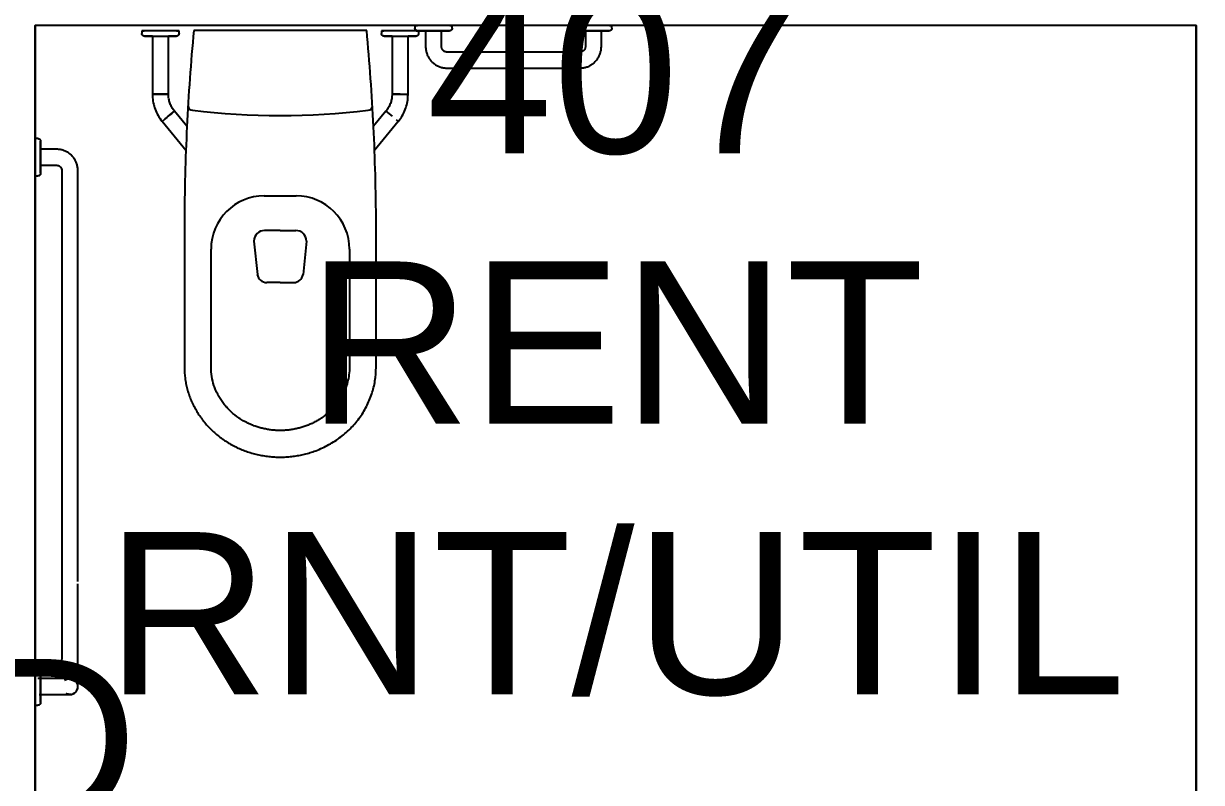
# Model space of a CAD drawing. Extents: x 14785 to 50894, y -3296 to 56414.
# Drawn here: x 30440 to 32652, y 9433 to 10857 of the extents above; entities that cross this region are included whole.
import ezdxf

# ---------------------------------------------------------------- set-up
doc = ezdxf.new("R2010")
doc.units = 0
doc.header["$MEASUREMENT"] = 0
for name, color, linetype in [('A-Wall__Brick', 7, 'CONTINUOUS'), ('H-Fixtures__Sanitary', 252, 'CONTINUOUS'), ('RM$', 7, 'CONTINUOUS'), ('RM$TXT', 4, 'CONTINUOUS')]:
    doc.layers.add(name, color=color, linetype=linetype)
doc.styles.add('Arial', font='arial.ttf')

msp = doc.modelspace()

# ---------------------------------------------------------------- linework, layer by layer
at = {"layer": 'A-Wall__Brick'}
for p, q in [((30462.1, 8131.9), (30462.1, 10853.9)), ((32642.1, 10853.9), (30462.1, 10853.9)), ((32642.1, 10853.9), (32642.1, 8131.9))]:
    msp.add_line(p, q, dxfattribs=at)
at = {"layer": 'H-Fixtures__Sanitary'}
for p, q in [((30662.1, 10843.9), (30662.1, 10838.9)), ((30662.1, 10843.9), (30666.8, 10843.9)), ((30732.1, 10843.9), (30662.1, 10843.9)), ((30727.4, 10843.9), (30732.1, 10843.9)), ((30732.1, 10838.9), (30732.1, 10843.9)), ((31084.4, 10844.5), (30759.7, 10844.5)), ((31112.1, 10843.9), (31112.1, 10838.9)), ((31112.1, 10843.9), (31116.8, 10843.9)), ((31182.1, 10843.9), (31112.1, 10843.9)), ((31175.1, 10853.9), (31175.1, 10848.9)), ((31175.1, 10853.9), (31179.8, 10853.9)), ((31245.1, 10853.9), (31175.1, 10853.9)), ((31195.6, 10843.9), (31177.4, 10843.9)), ((31177.4, 10843.9), (31182.1, 10843.9)), ((31182.1, 10838.9), (31182.1, 10843.9)), ((31195.1, 10843.9), (31195.1, 10813.9)), ((31210.1, 10843.9), (31195.6, 10843.9)), ((31224.6, 10843.9), (31210.1, 10843.9)), ((31225.1, 10813.9), (31225.1, 10843.9)), ((31240.4, 10853.9), (31245.1, 10853.9)), ((31245.1, 10848.9), (31245.1, 10853.9)), ((31475.1, 10853.9), (31475.1, 10848.9)), ((31475.1, 10853.9), (31479.8, 10853.9)), ((31545.1, 10853.9), (31475.1, 10853.9)), ((31495.1, 10843.9), (31495.1, 10813.9)), ((31510.1, 10843.9), (31495.1, 10843.9)), ((31495.1, 10843.9), (31495.6, 10843.9)), ((31525.1, 10843.9), (31510.1, 10843.9)), ((31524.6, 10843.9), (31525.1, 10843.9)), ((31525.1, 10813.9), (31525.1, 10843.9)), ((31540.4, 10853.9), (31545.1, 10853.9)), ((31545.1, 10848.9), (31545.1, 10853.9)), ((30682.1, 10833.9), (30682.1, 10724.7)), ((30682.1, 10833.9), (30697.1, 10833.9)), ((30697.1, 10833.9), (30712.1, 10833.9)), ((30712.1, 10724.7), (30712.1, 10833.9)), ((31132.1, 10833.9), (31132.1, 10724.7)), ((31132.1, 10833.9), (31147.1, 10833.9)), ((31147.1, 10833.9), (31162.1, 10833.9)), ((31162.1, 10724.7), (31162.1, 10833.9)), ((31485.1, 10803.9), (31235.1, 10803.9)), ((31235.1, 10773.9), (31485.1, 10773.9)), ((30682.1, 10724.7), (30697.1, 10724.7)), ((30697.1, 10724.7), (30682.1, 10724.7)), ((30697.1, 10724.7), (30711.6, 10724.7)), ((30711.6, 10724.7), (30697.1, 10724.7)), ((31132.6, 10724.7), (31147.1, 10724.7)), ((31147.1, 10724.7), (31132.6, 10724.7)), ((31147.1, 10724.7), (31162.1, 10724.7)), ((30711.9, 10683.4), (30723.5, 10693)), ((30714.9, 10685.9), (30711.9, 10683.4)), ((30717.7, 10688.2), (30714.9, 10685.9)), ((30720.1, 10690.1), (30717.7, 10688.2)), ((30746.9, 10664.6), (30723.5, 10693)), ((31120.6, 10693), (31097.3, 10664.6)), ((31120.6, 10693), (31132.2, 10683.4)), ((30706.1, 10678.6), (30700.3, 10673.8)), ((30700.4, 10673.9), (30700.8, 10674.2)), ((30700.4, 10673.9), (30745.6, 10618.9)), ((30703.8, 10676.7), (30706.1, 10678.6)), ((30708.9, 10680.9), (30706.1, 10678.6)), ((30706.2, 10678.6), (30708.9, 10680.9)), ((30708.9, 10680.9), (30711.9, 10683.4)), ((30711.9, 10683.4), (30708.9, 10680.9)), ((31098.5, 10618.9), (31143.8, 10673.9)), ((31143.8, 10673.8), (31140.4, 10676.6)), ((31143.4, 10674.2), (31143.8, 10673.9)), ((30467.1, 10641.3), (30462.1, 10641.3)), ((30502.1, 10621.3), (30472.1, 10621.3)), ((30472.1, 10620.8), (30472.1, 10621.3)), ((30472.1, 10621.3), (30472.1, 10606.3)), ((30472.1, 10606.3), (30472.1, 10591.3)), ((30472.1, 10591.3), (30472.1, 10591.8)), ((30472.1, 10591.3), (30502.1, 10591.3)), ((30512.1, 10581.3), (30512.1, 10554.7)), ((30542.1, 10554.7), (30542.1, 10581.3)), ((30462.1, 10571.3), (30467.1, 10571.3)), ((30512.1, 10554.7), (30512.1, 9664.3)), ((30542.1, 9810), (30542.1, 10554.7)), ((30892.1, 10533.9), (30952.1, 10533.9)), ((30742.1, 10482.7), (30742.1, 10212.2)), ((30922.1, 10468.9), (30892.8, 10468.9)), ((30922.1, 10468.9), (30951.3, 10468.9)), ((31102.1, 10212.2), (31102.1, 10482.7)), ((30872.8, 10448.9), (30879.1, 10386.1)), ((30971.3, 10448.9), (30965.1, 10386.1)), ((30792.1, 10212.2), (30792.1, 10433.9)), ((31052.1, 10433.9), (31052.1, 10212.2)), ((30922.1, 10371.2), (30896.8, 10371.2)), ((30922.1, 10371.2), (30947.3, 10371.2)), ((30542.1, 9664.3), (30542.1, 9805.4)), ((30512.1, 9792.8), (30512.1, 9664.3)), ((30467.1, 9647.7), (30462.1, 9647.7)), ((30467.1, 9647.7), (30462.1, 9647.7)), ((30542.1, 9607.7), (30542.1, 9664.3)), ((30462.1, 9643), (30462.1, 9612.7)), ((30527.1, 9627.7), (30467.1, 9627.7)), ((30502.1, 9627.7), (30472.1, 9627.7)), ((30472.1, 9627.2), (30472.1, 9627.7)), ((30472.1, 9627.7), (30472.1, 9597.7)), ((30462.1, 9612.7), (30462.1, 9582.4)), ((30534.7, 9601.1), (30537, 9601.1)), ((30534.7, 9601.1), (30537, 9601.1)), ((30534.7, 9601.1), (30537, 9601.1)), ((30534.7, 9601.1), (30537, 9601.1)), ((30534.7, 9601.1), (30537, 9601.1)), ((30534.7, 9601.1), (30537, 9601.1)), ((30534.7, 9601.1), (30537, 9601.1)), ((30534.7, 9601.1), (30537, 9601.1)), ((30534.7, 9601.1), (30537, 9601.1)), ((30534.7, 9601.1), (30537, 9601.1)), ((30534.7, 9601.1), (30537, 9601.1)), ((30534.7, 9601.1), (30537, 9601.1)), ((30534.7, 9601.1), (30537, 9601.1)), ((30534.7, 9601.1), (30537, 9601.1)), ((30534.7, 9601.1), (30537, 9601.1)), ((30534.7, 9601.1), (30537, 9601.1)), ((30534.7, 9601.1), (30537, 9601.1)), ((30469.4, 9597.7), (30527.1, 9597.7)), ((30472.1, 9597.7), (30472.1, 9598.2)), ((30472.1, 9597.7), (30502.1, 9597.7)), ((30462.1, 9577.7), (30467.1, 9577.7)), ((30462.1, 9577.7), (30467.1, 9577.7))]:
    msp.add_line(p, q, dxfattribs=at)
at = {"layer": 'H-Fixtures__Sanitary', "flags": 128}
for points in [[(30667.1, 10833.9), (30666.9, 10833.9), (30666.7, 10833.9), (30666.5, 10833.9), (30666.3, 10833.9), (30666.1, 10834), (30665.9, 10834), (30665.7, 10834.1), (30665.5, 10834.1), (30665.3, 10834.2), (30665.1, 10834.3), (30664.9, 10834.4), (30664.8, 10834.4), (30664.6, 10834.5), (30664.4, 10834.6), (30664.2, 10834.8), (30664.1, 10834.9), (30663.9, 10835), (30663.8, 10835.1), (30663.6, 10835.3), (30663.5, 10835.4), (30663.3, 10835.5), (30663.2, 10835.7), (30663.1, 10835.9), (30663, 10836), (30662.9, 10836.2), (30662.8, 10836.4), (30662.7, 10836.5), (30662.6, 10836.7), (30662.5, 10836.9), (30662.4, 10837.1), (30662.3, 10837.3), (30662.3, 10837.4), (30662.2, 10837.6), (30662.2, 10837.8), (30662.1, 10838), (30662.1, 10838.2), (30662.1, 10838.4), (30662.1, 10838.6), (30662.1, 10838.8), (30662.1, 10838.9)], [(30732.1, 10838.9), (30732.1, 10838.7), (30732.1, 10838.5), (30732, 10838.3), (30732, 10838.1), (30732, 10837.9), (30731.9, 10837.7), (30731.9, 10837.5), (30731.8, 10837.3), (30731.7, 10837.1), (30731.7, 10836.9), (30731.6, 10836.8), (30731.5, 10836.6), (30731.4, 10836.4), (30731.3, 10836.2), (30731.2, 10836.1), (30731.1, 10835.9), (30731, 10835.7), (30730.8, 10835.6), (30730.7, 10835.4), (30730.6, 10835.3), (30730.4, 10835.2), (30730.3, 10835), (30730.1, 10834.9), (30729.9, 10834.8), (30729.8, 10834.7), (30729.6, 10834.6), (30729.4, 10834.5), (30729.2, 10834.4), (30729.1, 10834.3), (30728.9, 10834.2), (30728.7, 10834.2), (30728.5, 10834.1), (30728.3, 10834), (30728.1, 10834), (30727.9, 10834), (30727.7, 10833.9), (30727.5, 10833.9), (30727.3, 10833.9), (30727.1, 10833.9), (30727.1, 10833.9)], [(31117.1, 10833.9), (31116.9, 10833.9), (31116.7, 10833.9), (31116.5, 10833.9), (31116.3, 10833.9), (31116.1, 10834), (31115.9, 10834), (31115.7, 10834.1), (31115.5, 10834.1), (31115.3, 10834.2), (31115.1, 10834.3), (31114.9, 10834.4), (31114.8, 10834.4), (31114.6, 10834.5), (31114.4, 10834.6), (31114.2, 10834.8), (31114.1, 10834.9), (31113.9, 10835), (31113.8, 10835.1), (31113.6, 10835.3), (31113.5, 10835.4), (31113.3, 10835.5), (31113.2, 10835.7), (31113.1, 10835.9), (31113, 10836), (31112.9, 10836.2), (31112.8, 10836.4), (31112.7, 10836.5), (31112.6, 10836.7), (31112.5, 10836.9), (31112.4, 10837.1), (31112.3, 10837.3), (31112.3, 10837.4), (31112.2, 10837.6), (31112.2, 10837.8), (31112.1, 10838), (31112.1, 10838.2), (31112.1, 10838.4), (31112.1, 10838.6), (31112.1, 10838.8), (31112.1, 10838.9)], [(31180.1, 10843.9), (31179.9, 10843.9), (31179.7, 10843.9), (31179.5, 10843.9), (31179.3, 10843.9), (31179.1, 10844), (31178.9, 10844), (31178.7, 10844.1), (31178.5, 10844.1), (31178.3, 10844.2), (31178.1, 10844.3), (31178, 10844.4), (31177.8, 10844.4), (31177.6, 10844.5), (31177.4, 10844.6), (31177.3, 10844.8), (31177.1, 10844.9), (31176.9, 10845), (31176.8, 10845.1), (31176.6, 10845.3), (31176.5, 10845.4), (31176.4, 10845.5), (31176.2, 10845.7), (31176.1, 10845.9), (31176, 10846), (31175.9, 10846.2), (31175.8, 10846.4), (31175.7, 10846.5), (31175.6, 10846.7), (31175.5, 10846.9), (31175.4, 10847.1), (31175.4, 10847.3), (31175.3, 10847.4), (31175.2, 10847.6), (31175.2, 10847.8), (31175.2, 10848), (31175.1, 10848.2), (31175.1, 10848.4), (31175.1, 10848.6), (31175.1, 10848.8), (31175.1, 10848.9)], [(31182.1, 10838.9), (31182.1, 10838.7), (31182.1, 10838.5), (31182, 10838.3), (31182, 10838.1), (31182, 10837.9), (31181.9, 10837.7), (31181.9, 10837.5), (31181.8, 10837.3), (31181.7, 10837.1), (31181.7, 10836.9), (31181.6, 10836.8), (31181.5, 10836.6), (31181.4, 10836.4), (31181.3, 10836.2), (31181.2, 10836.1), (31181.1, 10835.9), (31181, 10835.7), (31180.8, 10835.6), (31180.7, 10835.4), (31180.6, 10835.3), (31180.4, 10835.2), (31180.3, 10835), (31180.1, 10834.9), (31179.9, 10834.8), (31179.8, 10834.7), (31179.6, 10834.6), (31179.4, 10834.5), (31179.2, 10834.4), (31179.1, 10834.3), (31178.9, 10834.2), (31178.7, 10834.2), (31178.5, 10834.1), (31178.3, 10834), (31178.1, 10834), (31177.9, 10834), (31177.7, 10833.9), (31177.5, 10833.9), (31177.3, 10833.9), (31177.1, 10833.9), (31177.1, 10833.9)], [(31195.5, 10843.9), (31194.4, 10843.9), (31193.4, 10843.9), (31192.4, 10843.9), (31191.5, 10843.9), (31190.6, 10843.9), (31189.7, 10843.9), (31188.8, 10843.9), (31188, 10843.9), (31187.2, 10843.9), (31186.4, 10843.9), (31185.7, 10843.9), (31185, 10843.9), (31184.4, 10843.9), (31183.8, 10843.9), (31183.2, 10843.9), (31182.7, 10843.9), (31182.3, 10843.9), (31181.8, 10843.9), (31181.4, 10843.9), (31181.1, 10843.9), (31180.8, 10843.9), (31180.6, 10843.9), (31180.4, 10843.9), (31180.2, 10843.9), (31180.1, 10843.9), (31180.1, 10843.9), (31180.1, 10843.9)], [(31180.1, 10843.9), (31180.1, 10843.9), (31180.2, 10843.9), (31180.3, 10843.9), (31180.5, 10843.9), (31180.7, 10843.9), (31181, 10843.9), (31181.3, 10843.9), (31181.6, 10843.9), (31182, 10843.9), (31182.5, 10843.9), (31183, 10843.9), (31183.5, 10843.9), (31184.1, 10843.9), (31184.7, 10843.9), (31185.3, 10843.9), (31186, 10843.9), (31186.8, 10843.9), (31187.5, 10843.9), (31188.3, 10843.9), (31189.2, 10843.9), (31190.1, 10843.9), (31191, 10843.9), (31191.9, 10843.9), (31192.9, 10843.9), (31193.9, 10843.9), (31194.9, 10843.9), (31196, 10843.9), (31197, 10843.9), (31198.1, 10843.9), (31199.2, 10843.9), (31200.3, 10843.9), (31201.5, 10843.9), (31202.6, 10843.9), (31203.8, 10843.9), (31205, 10843.9), (31206.2, 10843.9), (31207.4, 10843.9), (31208.6, 10843.9), (31209.8, 10843.9), (31211, 10843.9), (31212.2, 10843.9), (31213.4, 10843.9), (31214.6, 10843.9), (31215.7, 10843.9), (31216.9, 10843.9), (31218.1, 10843.9), (31219.2, 10843.9), (31220.4, 10843.9), (31221.5, 10843.9), (31222.6, 10843.9), (31223.7, 10843.9), (31224.7, 10843.9), (31225.8, 10843.9), (31226.8, 10843.9), (31227.7, 10843.9), (31228.7, 10843.9), (31229.6, 10843.9), (31230.5, 10843.9), (31231.4, 10843.9), (31232.2, 10843.9), (31233, 10843.9), (31233.8, 10843.9), (31234.5, 10843.9), (31235.2, 10843.9), (31235.8, 10843.9), (31236.4, 10843.9), (31237, 10843.9), (31237.5, 10843.9), (31237.9, 10843.9), (31238.4, 10843.9), (31238.7, 10843.9), (31239.1, 10843.9), (31239.4, 10843.9), (31239.6, 10843.9), (31239.8, 10843.9), (31239.9, 10843.9), (31240, 10843.9), (31240.1, 10843.9), (31240.1, 10843.9)], [(31240.1, 10843.9), (31240.1, 10843.9), (31240, 10843.9), (31239.9, 10843.9), (31239.7, 10843.9), (31239.5, 10843.9), (31239.2, 10843.9), (31238.9, 10843.9), (31238.6, 10843.9), (31238.2, 10843.9), (31237.7, 10843.9), (31237.2, 10843.9), (31236.7, 10843.9), (31236.1, 10843.9), (31235.5, 10843.9), (31234.9, 10843.9), (31234.2, 10843.9), (31233.4, 10843.9), (31232.6, 10843.9), (31231.8, 10843.9), (31231, 10843.9), (31230.1, 10843.9), (31229.2, 10843.9), (31228.3, 10843.9), (31227.3, 10843.9), (31226.3, 10843.9), (31225.3, 10843.9), (31224.2, 10843.9)], [(31245.1, 10848.9), (31245.1, 10848.7), (31245.1, 10848.5), (31245.1, 10848.3), (31245, 10848.1), (31245, 10847.9), (31244.9, 10847.7), (31244.9, 10847.5), (31244.8, 10847.3), (31244.8, 10847.1), (31244.7, 10846.9), (31244.6, 10846.8), (31244.5, 10846.6), (31244.4, 10846.4), (31244.3, 10846.2), (31244.2, 10846.1), (31244.1, 10845.9), (31244, 10845.7), (31243.9, 10845.6), (31243.7, 10845.4), (31243.6, 10845.3), (31243.4, 10845.2), (31243.3, 10845), (31243.1, 10844.9), (31243, 10844.8), (31242.8, 10844.7), (31242.6, 10844.6), (31242.4, 10844.5), (31242.3, 10844.4), (31242.1, 10844.3), (31241.9, 10844.2), (31241.7, 10844.2), (31241.5, 10844.1), (31241.3, 10844), (31241.1, 10844), (31240.9, 10844), (31240.7, 10843.9), (31240.5, 10843.9), (31240.3, 10843.9), (31240.1, 10843.9), (31240.1, 10843.9)], [(31480.1, 10843.9), (31479.9, 10843.9), (31479.7, 10843.9), (31479.5, 10843.9), (31479.3, 10843.9), (31479.1, 10844), (31478.9, 10844), (31478.7, 10844.1), (31478.5, 10844.1), (31478.3, 10844.2), (31478.1, 10844.3), (31478, 10844.4), (31477.8, 10844.4), (31477.6, 10844.5), (31477.4, 10844.6), (31477.3, 10844.8), (31477.1, 10844.9), (31476.9, 10845), (31476.8, 10845.1), (31476.6, 10845.3), (31476.5, 10845.4), (31476.4, 10845.5), (31476.2, 10845.7), (31476.1, 10845.9), (31476, 10846), (31475.9, 10846.2), (31475.8, 10846.4), (31475.7, 10846.5), (31475.6, 10846.7), (31475.5, 10846.9), (31475.4, 10847.1), (31475.4, 10847.3), (31475.3, 10847.4), (31475.2, 10847.6), (31475.2, 10847.8), (31475.2, 10848), (31475.1, 10848.2), (31475.1, 10848.4), (31475.1, 10848.6), (31475.1, 10848.8), (31475.1, 10848.9)], [(31495.5, 10843.9), (31494.4, 10843.9), (31493.4, 10843.9), (31492.4, 10843.9), (31491.5, 10843.9), (31490.6, 10843.9), (31489.7, 10843.9), (31488.8, 10843.9), (31488, 10843.9), (31487.2, 10843.9), (31486.4, 10843.9), (31485.7, 10843.9), (31485, 10843.9), (31484.4, 10843.9), (31483.8, 10843.9), (31483.2, 10843.9), (31482.7, 10843.9), (31482.3, 10843.9), (31481.8, 10843.9), (31481.4, 10843.9), (31481.1, 10843.9), (31480.8, 10843.9), (31480.6, 10843.9), (31480.4, 10843.9), (31480.2, 10843.9), (31480.1, 10843.9), (31480.1, 10843.9), (31480.1, 10843.9)], [(31480.1, 10843.9), (31480.1, 10843.9), (31480.2, 10843.9), (31480.3, 10843.9), (31480.5, 10843.9), (31480.7, 10843.9), (31481, 10843.9), (31481.3, 10843.9), (31481.6, 10843.9), (31482, 10843.9), (31482.5, 10843.9), (31483, 10843.9), (31483.5, 10843.9), (31484.1, 10843.9), (31484.7, 10843.9), (31485.3, 10843.9), (31486, 10843.9), (31486.8, 10843.9), (31487.5, 10843.9), (31488.3, 10843.9), (31489.2, 10843.9), (31490.1, 10843.9), (31491, 10843.9), (31491.9, 10843.9), (31492.9, 10843.9), (31493.9, 10843.9), (31494.9, 10843.9), (31496, 10843.9), (31497, 10843.9), (31498.1, 10843.9), (31499.2, 10843.9), (31500.3, 10843.9), (31501.5, 10843.9), (31502.6, 10843.9), (31503.8, 10843.9), (31505, 10843.9), (31506.2, 10843.9), (31507.4, 10843.9), (31508.6, 10843.9), (31509.8, 10843.9), (31511, 10843.9), (31512.2, 10843.9), (31513.4, 10843.9), (31514.6, 10843.9), (31515.7, 10843.9), (31516.9, 10843.9), (31518.1, 10843.9), (31519.2, 10843.9), (31520.4, 10843.9), (31521.5, 10843.9), (31522.6, 10843.9), (31523.7, 10843.9), (31524.7, 10843.9), (31525.8, 10843.9), (31526.8, 10843.9), (31527.7, 10843.9), (31528.7, 10843.9), (31529.6, 10843.9), (31530.5, 10843.9), (31531.4, 10843.9), (31532.2, 10843.9), (31533, 10843.9), (31533.8, 10843.9), (31534.5, 10843.9), (31535.2, 10843.9), (31535.8, 10843.9), (31536.4, 10843.9), (31537, 10843.9), (31537.5, 10843.9), (31537.9, 10843.9), (31538.4, 10843.9), (31538.7, 10843.9), (31539.1, 10843.9), (31539.4, 10843.9), (31539.6, 10843.9), (31539.8, 10843.9), (31539.9, 10843.9), (31540, 10843.9), (31540.1, 10843.9), (31540.1, 10843.9)], [(31540.1, 10843.9), (31540.1, 10843.9), (31540, 10843.9), (31539.9, 10843.9), (31539.7, 10843.9), (31539.5, 10843.9), (31539.2, 10843.9), (31538.9, 10843.9), (31538.6, 10843.9), (31538.2, 10843.9), (31537.7, 10843.9), (31537.2, 10843.9), (31536.7, 10843.9), (31536.1, 10843.9), (31535.5, 10843.9), (31534.9, 10843.9), (31534.2, 10843.9), (31533.4, 10843.9), (31532.6, 10843.9), (31531.8, 10843.9), (31531, 10843.9), (31530.1, 10843.9), (31529.2, 10843.9), (31528.3, 10843.9), (31527.3, 10843.9), (31526.3, 10843.9), (31525.3, 10843.9), (31524.2, 10843.9)], [(31545.1, 10848.9), (31545.1, 10848.7), (31545.1, 10848.5), (31545.1, 10848.3), (31545, 10848.1), (31545, 10847.9), (31544.9, 10847.7), (31544.9, 10847.5), (31544.8, 10847.3), (31544.8, 10847.1), (31544.7, 10846.9), (31544.6, 10846.8), (31544.5, 10846.6), (31544.4, 10846.4), (31544.3, 10846.2), (31544.2, 10846.1), (31544.1, 10845.9), (31544, 10845.7), (31543.9, 10845.6), (31543.7, 10845.4), (31543.6, 10845.3), (31543.4, 10845.2), (31543.3, 10845), (31543.1, 10844.9), (31543, 10844.8), (31542.8, 10844.7), (31542.6, 10844.6), (31542.4, 10844.5), (31542.3, 10844.4), (31542.1, 10844.3), (31541.9, 10844.2), (31541.7, 10844.2), (31541.5, 10844.1), (31541.3, 10844), (31541.1, 10844), (31540.9, 10844), (31540.7, 10843.9), (31540.5, 10843.9), (31540.3, 10843.9), (31540.1, 10843.9), (31540.1, 10843.9)], [(30682.4, 10833.9), (30681.4, 10833.9), (30680.4, 10833.9), (30679.4, 10833.9), (30678.5, 10833.9), (30677.5, 10833.9), (30676.6, 10833.9), (30675.8, 10833.9), (30674.9, 10833.9), (30674.2, 10833.9), (30673.4, 10833.9), (30672.7, 10833.9), (30672, 10833.9), (30671.4, 10833.9), (30670.8, 10833.9), (30670.2, 10833.9), (30669.7, 10833.9), (30669.2, 10833.9), (30668.8, 10833.9), (30668.4, 10833.9), (30668.1, 10833.9), (30667.8, 10833.9), (30667.6, 10833.9), (30667.4, 10833.9), (30667.2, 10833.9), (30667.1, 10833.9), (30667.1, 10833.9), (30667.1, 10833.9)], [(30667.1, 10833.9), (30667.1, 10833.9), (30667.2, 10833.9), (30667.3, 10833.9), (30667.5, 10833.9), (30667.7, 10833.9), (30667.9, 10833.9), (30668.2, 10833.9), (30668.6, 10833.9), (30669, 10833.9), (30669.4, 10833.9), (30669.9, 10833.9), (30670.5, 10833.9), (30671, 10833.9), (30671.6, 10833.9), (30672.3, 10833.9), (30673, 10833.9), (30673.7, 10833.9), (30674.5, 10833.9), (30675.3, 10833.9), (30676.2, 10833.9), (30677, 10833.9), (30678, 10833.9), (30678.9, 10833.9), (30679.9, 10833.9), (30680.9, 10833.9), (30681.9, 10833.9), (30682.9, 10833.9), (30684, 10833.9), (30685.1, 10833.9), (30686.2, 10833.9), (30687.3, 10833.9), (30688.5, 10833.9), (30689.6, 10833.9), (30690.8, 10833.9), (30692, 10833.9), (30693.2, 10833.9), (30694.3, 10833.9), (30695.5, 10833.9), (30696.7, 10833.9), (30697.9, 10833.9), (30699.1, 10833.9), (30700.3, 10833.9), (30701.5, 10833.9), (30702.7, 10833.9), (30703.9, 10833.9), (30705, 10833.9), (30706.2, 10833.9), (30707.3, 10833.9), (30708.5, 10833.9), (30709.6, 10833.9), (30710.6, 10833.9), (30711.7, 10833.9), (30712.7, 10833.9), (30713.7, 10833.9), (30714.7, 10833.9), (30715.7, 10833.9), (30716.6, 10833.9), (30717.5, 10833.9), (30718.4, 10833.9), (30719.2, 10833.9), (30720, 10833.9), (30720.7, 10833.9), (30721.5, 10833.9), (30722.1, 10833.9), (30722.8, 10833.9), (30723.4, 10833.9), (30723.9, 10833.9), (30724.4, 10833.9), (30724.9, 10833.9), (30725.3, 10833.9), (30725.7, 10833.9), (30726, 10833.9), (30726.3, 10833.9), (30726.6, 10833.9), (30726.8, 10833.9), (30726.9, 10833.9), (30727, 10833.9), (30727.1, 10833.9), (30727.1, 10833.9)], [(30727.1, 10833.9), (30727, 10833.9), (30727, 10833.9), (30726.9, 10833.9), (30726.7, 10833.9), (30726.5, 10833.9), (30726.2, 10833.9), (30725.9, 10833.9), (30725.5, 10833.9), (30725.1, 10833.9), (30724.7, 10833.9), (30724.2, 10833.9), (30723.7, 10833.9), (30723.1, 10833.9), (30722.5, 10833.9), (30721.8, 10833.9), (30721.1, 10833.9), (30720.4, 10833.9), (30719.6, 10833.9), (30718.8, 10833.9), (30718, 10833.9), (30717.1, 10833.9), (30716.2, 10833.9), (30715.2, 10833.9), (30714.3, 10833.9), (30713.3, 10833.9), (30712.3, 10833.9)], [(31132.4, 10833.9), (31131.4, 10833.9), (31130.4, 10833.9), (31129.4, 10833.9), (31128.5, 10833.9), (31127.5, 10833.9), (31126.6, 10833.9), (31125.8, 10833.9), (31124.9, 10833.9), (31124.2, 10833.9), (31123.4, 10833.9), (31122.7, 10833.9), (31122, 10833.9), (31121.4, 10833.9), (31120.8, 10833.9), (31120.2, 10833.9), (31119.7, 10833.9), (31119.2, 10833.9), (31118.8, 10833.9), (31118.4, 10833.9), (31118.1, 10833.9), (31117.8, 10833.9), (31117.6, 10833.9), (31117.4, 10833.9), (31117.2, 10833.9), (31117.1, 10833.9), (31117.1, 10833.9), (31117.1, 10833.9)], [(31117.1, 10833.9), (31117.1, 10833.9), (31117.2, 10833.9), (31117.3, 10833.9), (31117.5, 10833.9), (31117.7, 10833.9), (31117.9, 10833.9), (31118.2, 10833.9), (31118.6, 10833.9), (31119, 10833.9), (31119.4, 10833.9), (31119.9, 10833.9), (31120.5, 10833.9), (31121, 10833.9), (31121.6, 10833.9), (31122.3, 10833.9), (31123, 10833.9), (31123.7, 10833.9), (31124.5, 10833.9), (31125.3, 10833.9), (31126.2, 10833.9), (31127, 10833.9), (31128, 10833.9), (31128.9, 10833.9), (31129.9, 10833.9), (31130.9, 10833.9), (31131.9, 10833.9), (31132.9, 10833.9), (31134, 10833.9), (31135.1, 10833.9), (31136.2, 10833.9), (31137.3, 10833.9), (31138.5, 10833.9), (31139.6, 10833.9), (31140.8, 10833.9), (31142, 10833.9), (31143.2, 10833.9), (31144.3, 10833.9), (31145.5, 10833.9), (31146.7, 10833.9), (31147.9, 10833.9), (31149.1, 10833.9), (31150.3, 10833.9), (31151.5, 10833.9), (31152.7, 10833.9), (31153.9, 10833.9), (31155, 10833.9), (31156.2, 10833.9), (31157.3, 10833.9), (31158.5, 10833.9), (31159.6, 10833.9), (31160.6, 10833.9), (31161.7, 10833.9), (31162.7, 10833.9), (31163.7, 10833.9), (31164.7, 10833.9), (31165.7, 10833.9), (31166.6, 10833.9), (31167.5, 10833.9), (31168.4, 10833.9), (31169.2, 10833.9), (31170, 10833.9), (31170.7, 10833.9), (31171.5, 10833.9), (31172.1, 10833.9), (31172.8, 10833.9), (31173.4, 10833.9), (31173.9, 10833.9), (31174.4, 10833.9), (31174.9, 10833.9), (31175.3, 10833.9), (31175.7, 10833.9), (31176, 10833.9), (31176.3, 10833.9), (31176.6, 10833.9), (31176.8, 10833.9), (31176.9, 10833.9), (31177, 10833.9), (31177.1, 10833.9), (31177.1, 10833.9)], [(31177.1, 10833.9), (31177, 10833.9), (31177, 10833.9), (31176.9, 10833.9), (31176.7, 10833.9), (31176.5, 10833.9), (31176.2, 10833.9), (31175.9, 10833.9), (31175.5, 10833.9), (31175.1, 10833.9), (31174.7, 10833.9), (31174.2, 10833.9), (31173.7, 10833.9), (31173.1, 10833.9), (31172.5, 10833.9), (31171.8, 10833.9), (31171.1, 10833.9), (31170.4, 10833.9), (31169.6, 10833.9), (31168.8, 10833.9), (31168, 10833.9), (31167.1, 10833.9), (31166.2, 10833.9), (31165.2, 10833.9), (31164.3, 10833.9), (31163.3, 10833.9), (31162.3, 10833.9)], [(31195.1, 10813.9), (31195.1, 10812.3), (31195.2, 10810.7), (31195.4, 10809.1), (31195.6, 10807.5), (31195.9, 10805.9), (31196.2, 10804.4), (31196.7, 10802.8), (31197.1, 10801.3), (31197.7, 10799.8), (31198.3, 10798.3), (31198.9, 10796.8), (31199.6, 10795.4), (31200.4, 10794), (31201.2, 10792.6), (31202.1, 10791.3), (31203, 10790), (31204, 10788.7), (31205, 10787.5), (31206.1, 10786.3), (31207.2, 10785.2), (31208.4, 10784.1), (31209.6, 10783.1), (31210.9, 10782.1), (31212.2, 10781.1), (31213.5, 10780.2), (31214.8, 10779.4), (31216.2, 10778.6), (31217.7, 10777.9), (31219.1, 10777.2), (31220.6, 10776.6), (31222.1, 10776.1), (31223.6, 10775.6), (31225.2, 10775.1), (31226.7, 10774.8), (31228.3, 10774.5), (31229.9, 10774.2), (31231.5, 10774), (31233.1, 10773.9), (31234.7, 10773.9), (31235.1, 10773.9)], [(31235.1, 10803.9), (31234.7, 10803.9), (31234.3, 10803.9), (31233.9, 10804), (31233.5, 10804), (31233.1, 10804.1), (31232.7, 10804.2), (31232.3, 10804.3), (31231.9, 10804.4), (31231.6, 10804.5), (31231.2, 10804.7), (31230.8, 10804.8), (31230.5, 10805), (31230.1, 10805.2), (31229.8, 10805.4), (31229.4, 10805.6), (31229.1, 10805.9), (31228.8, 10806.1), (31228.5, 10806.4), (31228.2, 10806.6), (31227.9, 10806.9), (31227.6, 10807.2), (31227.4, 10807.5), (31227.1, 10807.8), (31226.9, 10808.1), (31226.7, 10808.5), (31226.5, 10808.8), (31226.3, 10809.2), (31226.1, 10809.5), (31225.9, 10809.9), (31225.8, 10810.3), (31225.6, 10810.6), (31225.5, 10811), (31225.4, 10811.4), (31225.3, 10811.8), (31225.2, 10812.2), (31225.2, 10812.6), (31225.1, 10813), (31225.1, 10813.4), (31225.1, 10813.8), (31225.1, 10813.9)], [(31485.1, 10773.9), (31486.7, 10773.9), (31488.3, 10774), (31489.9, 10774.2), (31491.5, 10774.4), (31493, 10774.7), (31494.6, 10775), (31496.1, 10775.4), (31497.7, 10775.9), (31499.2, 10776.4), (31500.7, 10777), (31502.1, 10777.7), (31503.6, 10778.4), (31505, 10779.2), (31506.3, 10780), (31507.7, 10780.9), (31509, 10781.8), (31510.2, 10782.8), (31511.5, 10783.8), (31512.6, 10784.9), (31513.8, 10786), (31514.9, 10787.2), (31515.9, 10788.4), (31516.9, 10789.6), (31517.9, 10790.9), (31518.8, 10792.3), (31519.6, 10793.6), (31520.4, 10795), (31521.1, 10796.5), (31521.8, 10797.9), (31522.4, 10799.4), (31522.9, 10800.9), (31523.4, 10802.4), (31523.8, 10804), (31524.2, 10805.5), (31524.5, 10807.1), (31524.8, 10808.7), (31524.9, 10810.3), (31525, 10811.9), (31525.1, 10813.5), (31525.1, 10813.9)], [(31495.1, 10813.9), (31495.1, 10813.5), (31495.1, 10813.1), (31495, 10812.7), (31495, 10812.3), (31494.9, 10811.9), (31494.8, 10811.5), (31494.7, 10811.1), (31494.6, 10810.7), (31494.5, 10810.4), (31494.3, 10810), (31494.1, 10809.6), (31494, 10809.3), (31493.8, 10808.9), (31493.6, 10808.6), (31493.3, 10808.2), (31493.1, 10807.9), (31492.9, 10807.6), (31492.6, 10807.3), (31492.3, 10807), (31492.1, 10806.7), (31491.8, 10806.4), (31491.5, 10806.2), (31491.2, 10805.9), (31490.8, 10805.7), (31490.5, 10805.5), (31490.2, 10805.3), (31489.8, 10805.1), (31489.4, 10804.9), (31489.1, 10804.7), (31488.7, 10804.6), (31488.3, 10804.4), (31488, 10804.3), (31487.6, 10804.2), (31487.2, 10804.1), (31486.8, 10804), (31486.4, 10804), (31486, 10803.9), (31485.6, 10803.9), (31485.2, 10803.9), (31485.1, 10803.9)], [(30682.1, 10724.7), (30682.1, 10721.5), (30682.3, 10718.3), (30682.6, 10715.1), (30683.1, 10712), (30683.7, 10708.8), (30684.4, 10705.7), (30685.2, 10702.6), (30686.1, 10699.6), (30687.2, 10696.5), (30688.4, 10693.6), (30689.7, 10690.6), (30691.1, 10687.8), (30692.6, 10685), (30694.3, 10682.2), (30696, 10679.5), (30697.9, 10676.9), (30699.9, 10674.4), (30700.3, 10673.8)], [(30723.5, 10692.9), (30722.2, 10694.5), (30721.1, 10696.1), (30720, 10697.8), (30718.9, 10699.5), (30717.9, 10701.2), (30717, 10703), (30716.2, 10704.8), (30715.4, 10706.7), (30714.8, 10708.6), (30714.1, 10710.5), (30713.6, 10712.4), (30713.2, 10714.3), (30712.8, 10716.3), (30712.5, 10718.3), (30712.3, 10720.3), (30712.1, 10722.3), (30712.1, 10724.3), (30712.1, 10724.7)], [(31132.1, 10724.7), (31132, 10722.7), (31131.9, 10720.7), (31131.7, 10718.7), (31131.4, 10716.8), (31131.1, 10714.8), (31130.6, 10712.8), (31130.1, 10710.9), (31129.5, 10709), (31128.9, 10707.1), (31128.1, 10705.2), (31127.3, 10703.4), (31126.4, 10701.6), (31125.5, 10699.9), (31124.4, 10698.2), (31123.3, 10696.5), (31122.2, 10694.9), (31120.9, 10693.3), (31120.7, 10692.9)], [(31143.8, 10673.8), (31145.8, 10676.4), (31147.7, 10678.9), (31149.5, 10681.6), (31151.1, 10684.3), (31152.7, 10687.1), (31154.1, 10690), (31155.5, 10692.9), (31156.7, 10695.8), (31157.8, 10698.9), (31158.7, 10701.9), (31159.6, 10705), (31160.3, 10708.1), (31160.9, 10711.2), (31161.4, 10714.4), (31161.7, 10717.6), (31162, 10720.8), (31162.1, 10724), (31162.1, 10724.7)], [(30467.1, 10641.3), (30467.3, 10641.3), (30467.5, 10641.3), (30467.7, 10641.3), (30467.9, 10641.3), (30468.1, 10641.2), (30468.3, 10641.2), (30468.4, 10641.1), (30468.6, 10641.1), (30468.8, 10641), (30469, 10640.9), (30469.2, 10640.8), (30469.4, 10640.8), (30469.6, 10640.7), (30469.7, 10640.6), (30469.9, 10640.4), (30470.1, 10640.3), (30470.2, 10640.2), (30470.4, 10640.1), (30470.5, 10639.9), (30470.7, 10639.8), (30470.8, 10639.7), (30470.9, 10639.5), (30471, 10639.4), (30471.2, 10639.2), (30471.3, 10639), (30471.4, 10638.9), (30471.5, 10638.7), (30471.6, 10638.5), (30471.7, 10638.3), (30471.7, 10638.1), (30471.8, 10637.9), (30471.9, 10637.8), (30471.9, 10637.6), (30472, 10637.4), (30472, 10637.2), (30472, 10637), (30472, 10636.8), (30472.1, 10636.6), (30472.1, 10636.4), (30472.1, 10636.3)], [(30472.1, 10636.3), (30472.1, 10636.3), (30472.1, 10636.2), (30472.1, 10636.1), (30472.1, 10635.9), (30472.1, 10635.7), (30472.1, 10635.5), (30472.1, 10635.2), (30472.1, 10634.8), (30472.1, 10634.4), (30472.1, 10634), (30472.1, 10633.5), (30472.1, 10632.9), (30472.1, 10632.4), (30472.1, 10631.7), (30472.1, 10631.1), (30472.1, 10630.4), (30472.1, 10629.7), (30472.1, 10628.9), (30472.1, 10628.1), (30472.1, 10627.2), (30472.1, 10626.3), (30472.1, 10625.4), (30472.1, 10624.5), (30472.1, 10623.5), (30472.1, 10622.5), (30472.1, 10621.5), (30472.1, 10620.5)], [(30472.1, 10602.4), (30472.1, 10603.6), (30472.1, 10604.8), (30472.1, 10606), (30472.1, 10607.2), (30472.1, 10608.4), (30472.1, 10609.6), (30472.1, 10610.8), (30472.1, 10612), (30472.1, 10613.1), (30472.1, 10614.3), (30472.1, 10615.5), (30472.1, 10616.6), (30472.1, 10617.7), (30472.1, 10618.8), (30472.1, 10619.9), (30472.1, 10620.9), (30472.1, 10622), (30472.1, 10623), (30472.1, 10624), (30472.1, 10624.9), (30472.1, 10625.9), (30472.1, 10626.8), (30472.1, 10627.6), (30472.1, 10628.4), (30472.1, 10629.2), (30472.1, 10630), (30472.1, 10630.7), (30472.1, 10631.4), (30472.1, 10632), (30472.1, 10632.6), (30472.1, 10633.2), (30472.1, 10633.7), (30472.1, 10634.2), (30472.1, 10634.6), (30472.1, 10635), (30472.1, 10635.3), (30472.1, 10635.6), (30472.1, 10635.8), (30472.1, 10636), (30472.1, 10636.2), (30472.1, 10636.3), (30472.1, 10636.3), (30472.1, 10636.3)], [(30542.1, 10581.3), (30542, 10582.9), (30541.9, 10584.5), (30541.8, 10586.1), (30541.6, 10587.7), (30541.3, 10589.3), (30540.9, 10590.8), (30540.5, 10592.4), (30540, 10593.9), (30539.5, 10595.4), (30538.9, 10596.9), (30538.3, 10598.4), (30537.5, 10599.8), (30536.8, 10601.2), (30536, 10602.6), (30535.1, 10603.9), (30534.2, 10605.2), (30533.2, 10606.5), (30532.1, 10607.7), (30531.1, 10608.9), (30529.9, 10610), (30528.8, 10611.1), (30527.6, 10612.2), (30526.3, 10613.1), (30525, 10614.1), (30523.7, 10615), (30522.3, 10615.8), (30520.9, 10616.6), (30519.5, 10617.3), (30518, 10618), (30516.6, 10618.6), (30515.1, 10619.2), (30513.5, 10619.6), (30512, 10620.1), (30510.4, 10620.4), (30508.9, 10620.7), (30507.3, 10621), (30505.7, 10621.2), (30504.1, 10621.3), (30502.5, 10621.3), (30502.1, 10621.3)], [(30472.1, 10576.3), (30472.1, 10576.3), (30472.1, 10576.4), (30472.1, 10576.5), (30472.1, 10576.7), (30472.1, 10576.9), (30472.1, 10577.2), (30472.1, 10577.5), (30472.1, 10577.8), (30472.1, 10578.2), (30472.1, 10578.7), (30472.1, 10579.2), (30472.1, 10579.7), (30472.1, 10580.3), (30472.1, 10580.9), (30472.1, 10581.6), (30472.1, 10582.3), (30472.1, 10583), (30472.1, 10583.8), (30472.1, 10584.6), (30472.1, 10585.4), (30472.1, 10586.3), (30472.1, 10587.2), (30472.1, 10588.1), (30472.1, 10589.1), (30472.1, 10590.1), (30472.1, 10591.1), (30472.1, 10592.2), (30472.1, 10593.3), (30472.1, 10594.3), (30472.1, 10595.5), (30472.1, 10596.6), (30472.1, 10597.7), (30472.1, 10598.9), (30472.1, 10600), (30472.1, 10601.2), (30472.1, 10602.4)], [(30472.1, 10576.3), (30472.1, 10576.1), (30472.1, 10575.9), (30472, 10575.7), (30472, 10575.5), (30472, 10575.3), (30471.9, 10575.1), (30471.9, 10574.9), (30471.8, 10574.8), (30471.7, 10574.6), (30471.7, 10574.4), (30471.6, 10574.2), (30471.5, 10574), (30471.4, 10573.8), (30471.3, 10573.7), (30471.2, 10573.5), (30471.1, 10573.3), (30471, 10573.2), (30470.8, 10573), (30470.7, 10572.9), (30470.6, 10572.7), (30470.4, 10572.6), (30470.3, 10572.5), (30470.1, 10572.3), (30469.9, 10572.2), (30469.8, 10572.1), (30469.6, 10572), (30469.4, 10571.9), (30469.2, 10571.8), (30469.1, 10571.7), (30468.9, 10571.7), (30468.7, 10571.6), (30468.5, 10571.5), (30468.3, 10571.5), (30468.1, 10571.4), (30467.9, 10571.4), (30467.7, 10571.4), (30467.5, 10571.3), (30467.3, 10571.3), (30467.1, 10571.3), (30467.1, 10571.3)], [(30472.1, 10591.7), (30472.1, 10590.7), (30472.1, 10589.7), (30472.1, 10588.7), (30472.1, 10587.7), (30472.1, 10586.8), (30472.1, 10585.9), (30472.1, 10585), (30472.1, 10584.2), (30472.1, 10583.4), (30472.1, 10582.7), (30472.1, 10581.9), (30472.1, 10581.3), (30472.1, 10580.6), (30472.1, 10580), (30472.1, 10579.5), (30472.1, 10578.9), (30472.1, 10578.5), (30472.1, 10578.1), (30472.1, 10577.7), (30472.1, 10577.3), (30472.1, 10577.1), (30472.1, 10576.8), (30472.1, 10576.6), (30472.1, 10576.5), (30472.1, 10576.4), (30472.1, 10576.3), (30472.1, 10576.3)], [(30502.1, 10591.3), (30502.5, 10591.3), (30502.9, 10591.3), (30503.3, 10591.3), (30503.7, 10591.2), (30504.1, 10591.1), (30504.4, 10591), (30504.8, 10590.9), (30505.2, 10590.8), (30505.6, 10590.7), (30506, 10590.5), (30506.3, 10590.4), (30506.7, 10590.2), (30507, 10590), (30507.4, 10589.8), (30507.7, 10589.6), (30508, 10589.3), (30508.4, 10589.1), (30508.7, 10588.8), (30509, 10588.6), (30509.2, 10588.3), (30509.5, 10588), (30509.8, 10587.7), (30510, 10587.4), (30510.3, 10587.1), (30510.5, 10586.7), (30510.7, 10586.4), (30510.9, 10586), (30511.1, 10585.7), (30511.2, 10585.3), (30511.4, 10584.9), (30511.5, 10584.6), (30511.6, 10584.2), (30511.8, 10583.8), (30511.8, 10583.4), (30511.9, 10583), (30512, 10582.6), (30512, 10582.2), (30512.1, 10581.8), (30512.1, 10581.4), (30512.1, 10581.3)], [(30467.1, 9647.7), (30467.3, 9647.7), (30467.5, 9647.7), (30467.7, 9647.6), (30467.9, 9647.6), (30468.1, 9647.6), (30468.3, 9647.5), (30468.4, 9647.5), (30468.6, 9647.4), (30468.8, 9647.3), (30469, 9647.3), (30469.2, 9647.2), (30469.4, 9647.1), (30469.6, 9647), (30469.7, 9646.9), (30469.9, 9646.8), (30470.1, 9646.7), (30470.2, 9646.6), (30470.4, 9646.4), (30470.5, 9646.3), (30470.7, 9646.2), (30470.8, 9646), (30470.9, 9645.9), (30471, 9645.7), (30471.2, 9645.5), (30471.3, 9645.4), (30471.4, 9645.2), (30471.5, 9645), (30471.6, 9644.8), (30471.7, 9644.7), (30471.7, 9644.5), (30471.8, 9644.3), (30471.9, 9644.1), (30471.9, 9643.9), (30472, 9643.7), (30472, 9643.5), (30472, 9643.3), (30472, 9643.1), (30472.1, 9642.9), (30472.1, 9642.7), (30472.1, 9642.7)], [(30467.1, 9647.7), (30467.3, 9647.7), (30467.5, 9647.7), (30467.7, 9647.6), (30467.9, 9647.6), (30468.1, 9647.6), (30468.3, 9647.5), (30468.4, 9647.5), (30468.6, 9647.4), (30468.8, 9647.3), (30469, 9647.3), (30469.2, 9647.2), (30469.4, 9647.1), (30469.6, 9647), (30469.7, 9646.9), (30469.9, 9646.8), (30470.1, 9646.7), (30470.2, 9646.6), (30470.4, 9646.4), (30470.5, 9646.3), (30470.7, 9646.2), (30470.8, 9646), (30470.9, 9645.9), (30471, 9645.7), (30471.2, 9645.5), (30471.3, 9645.4), (30471.4, 9645.2), (30471.5, 9645), (30471.6, 9644.8), (30471.7, 9644.7), (30471.7, 9644.5), (30471.8, 9644.3), (30471.9, 9644.1), (30471.9, 9643.9), (30472, 9643.7), (30472, 9643.5), (30472, 9643.3), (30472, 9643.1), (30472.1, 9642.9), (30472.1, 9642.7), (30472.1, 9642.7)], [(30512.1, 9627.7), (30512.1, 9628.6), (30512.1, 9629.5), (30512.1, 9630.5), (30512.1, 9631.5), (30512.1, 9632.4), (30512.1, 9633.4), (30512.1, 9634.4), (30512.1, 9635.4), (30512.1, 9636.4), (30512.1, 9637.4), (30512.1, 9664.3)], [(30472.1, 9612.7), (30472.1, 9613.9), (30472.1, 9615.1), (30472.1, 9616.3), (30472.1, 9617.4), (30472.1, 9618.6), (30472.1, 9619.8), (30472.1, 9621), (30472.1, 9622.1), (30472.1, 9623.2), (30472.1, 9624.4), (30472.1, 9625.4), (30472.1, 9626.5), (30472.1, 9627.6), (30472.1, 9628.6), (30472.1, 9629.6), (30472.1, 9630.6), (30472.1, 9631.5), (30472.1, 9632.5), (30472.1, 9633.3), (30472.1, 9634.2), (30472.1, 9635), (30472.1, 9635.8), (30472.1, 9636.5), (30472.1, 9637.2), (30472.1, 9637.9), (30472.1, 9638.5), (30472.1, 9639.1), (30472.1, 9639.7), (30472.1, 9640.2), (30472.1, 9640.6), (30472.1, 9641), (30472.1, 9641.4), (30472.1, 9641.7), (30472.1, 9642), (30472.1, 9642.2), (30472.1, 9642.4), (30472.1, 9642.5), (30472.1, 9642.6), (30472.1, 9642.7)], [(30472.1, 9642.7), (30472.1, 9642.6), (30472.1, 9642.6), (30472.1, 9642.5), (30472.1, 9642.3), (30472.1, 9642.1), (30472.1, 9641.8), (30472.1, 9641.5), (30472.1, 9641.1), (30472.1, 9640.7), (30472.1, 9640.3), (30472.1, 9639.8), (30472.1, 9639.3), (30472.1, 9638.7), (30472.1, 9638.1), (30472.1, 9637.4), (30472.1, 9636.7), (30472.1, 9636), (30472.1, 9635.2), (30472.1, 9634.4), (30472.1, 9633.6), (30472.1, 9632.7), (30472.1, 9631.8), (30472.1, 9630.8), (30472.1, 9629.9), (30472.1, 9628.9), (30472.1, 9627.9), (30472.1, 9626.8)], [(30472.1, 9642.7), (30472.1, 9642.6), (30472.1, 9642.6), (30472.1, 9642.5), (30472.1, 9642.3), (30472.1, 9642.1), (30472.1, 9641.8), (30472.1, 9641.5), (30472.1, 9641.1), (30472.1, 9640.7), (30472.1, 9640.3), (30472.1, 9639.8), (30472.1, 9639.3), (30472.1, 9638.7), (30472.1, 9638.1), (30472.1, 9637.4), (30472.1, 9636.7), (30472.1, 9636), (30472.1, 9635.2), (30472.1, 9634.4), (30472.1, 9633.6), (30472.1, 9632.7), (30472.1, 9631.8), (30472.1, 9630.8), (30472.1, 9629.9), (30472.1, 9628.9), (30472.1, 9627.9)], [(30472.1, 9627.3), (30472.1, 9628.3), (30472.1, 9629.3), (30472.1, 9630.3), (30472.1, 9631.3), (30472.1, 9632.2), (30472.1, 9633.1), (30472.1, 9634), (30472.1, 9634.8), (30472.1, 9635.6), (30472.1, 9636.3), (30472.1, 9637.1), (30472.1, 9637.7), (30472.1, 9638.4), (30472.1, 9639), (30472.1, 9639.5), (30472.1, 9640), (30472.1, 9640.5), (30472.1, 9640.9), (30472.1, 9641.3), (30472.1, 9641.6), (30472.1, 9641.9), (30472.1, 9642.2), (30472.1, 9642.4), (30472.1, 9642.5), (30472.1, 9642.6), (30472.1, 9642.7), (30472.1, 9642.7)], [(30527.1, 9627.7), (30527, 9627.7), (30527, 9627.7), (30526.9, 9627.7), (30526.7, 9627.7), (30526.6, 9627.7), (30526.4, 9627.7), (30526.1, 9627.7), (30525.8, 9627.7), (30525.5, 9627.7), (30525.1, 9627.7), (30524.7, 9627.7), (30524.2, 9627.7), (30523.8, 9627.7), (30523.2, 9627.7), (30522.7, 9627.7), (30522.1, 9627.7), (30521.5, 9627.7), (30520.9, 9627.7), (30520.2, 9627.7), (30519.5, 9627.7), (30518.8, 9627.7), (30518, 9627.7), (30517.2, 9627.7), (30516.4, 9627.7), (30515.6, 9627.7), (30514.7, 9627.7), (30513.9, 9627.7), (30513, 9627.7), (30512.1, 9627.7), (30511.1, 9627.7), (30510.2, 9627.7), (30509.2, 9627.7), (30508.3, 9627.7), (30507.3, 9627.7), (30506.3, 9627.7), (30505.3, 9627.7), (30504.3, 9627.7), (30503.3, 9627.7), (30502.3, 9627.7), (30502.1, 9627.7)], [(30472.1, 9582.7), (30472.1, 9582.7), (30472.1, 9582.8), (30472.1, 9582.9), (30472.1, 9583.1), (30472.1, 9583.3), (30472.1, 9583.5), (30472.1, 9583.8), (30472.1, 9584.2), (30472.1, 9584.6), (30472.1, 9585), (30472.1, 9585.5), (30472.1, 9586.1), (30472.1, 9586.6), (30472.1, 9587.3), (30472.1, 9587.9), (30472.1, 9588.6), (30472.1, 9589.3), (30472.1, 9590.1), (30472.1, 9590.9), (30472.1, 9591.8), (30472.1, 9592.6), (30472.1, 9593.6), (30472.1, 9594.5), (30472.1, 9595.5), (30472.1, 9596.5), (30472.1, 9597.5), (30472.1, 9598.5), (30472.1, 9599.6), (30472.1, 9600.7), (30472.1, 9601.8), (30472.1, 9602.9), (30472.1, 9604.1), (30472.1, 9605.2), (30472.1, 9606.4), (30472.1, 9607.6), (30472.1, 9608.8), (30472.1, 9609.9), (30472.1, 9611.1), (30472.1, 9612.3), (30472.1, 9612.7)], [(30538.7, 9603.2), (30538.3, 9602.8), (30537.9, 9602.3), (30537.5, 9601.9), (30537.1, 9601.5), (30536.6, 9601.1), (30536.2, 9600.7), (30535.7, 9600.4), (30535.2, 9600), (30534.7, 9599.7), (30534.1, 9599.4), (30533.6, 9599.2), (30533.1, 9598.9), (30532.5, 9598.7), (30532.5, 9598.7)], [(30472.1, 9582.7), (30472.1, 9582.5), (30472.1, 9582.3), (30472, 9582.1), (30472, 9581.9), (30472, 9581.7), (30471.9, 9581.5), (30471.9, 9581.3), (30471.8, 9581.1), (30471.7, 9580.9), (30471.7, 9580.7), (30471.6, 9580.5), (30471.5, 9580.4), (30471.4, 9580.2), (30471.3, 9580), (30471.2, 9579.8), (30471.1, 9579.7), (30471, 9579.5), (30470.8, 9579.4), (30470.7, 9579.2), (30470.6, 9579.1), (30470.4, 9578.9), (30470.3, 9578.8), (30470.1, 9578.7), (30469.9, 9578.6), (30469.8, 9578.5), (30469.6, 9578.4), (30469.4, 9578.3), (30469.2, 9578.2), (30469.1, 9578.1), (30468.9, 9578), (30468.7, 9577.9), (30468.5, 9577.9), (30468.3, 9577.8), (30468.1, 9577.8), (30467.9, 9577.7), (30467.7, 9577.7), (30467.5, 9577.7), (30467.3, 9577.7), (30467.1, 9577.7), (30467.1, 9577.7)], [(30472.1, 9582.7), (30472.1, 9582.5), (30472.1, 9582.3), (30472, 9582.1), (30472, 9581.9), (30472, 9581.7), (30471.9, 9581.5), (30471.9, 9581.3), (30471.8, 9581.1), (30471.7, 9580.9), (30471.7, 9580.7), (30471.6, 9580.5), (30471.5, 9580.4), (30471.4, 9580.2), (30471.3, 9580), (30471.2, 9579.8), (30471.1, 9579.7), (30471, 9579.5), (30470.8, 9579.4), (30470.7, 9579.2), (30470.6, 9579.1), (30470.4, 9578.9), (30470.3, 9578.8), (30470.1, 9578.7), (30469.9, 9578.6), (30469.8, 9578.5), (30469.6, 9578.4), (30469.4, 9578.3), (30469.2, 9578.2), (30469.1, 9578.1), (30468.9, 9578), (30468.7, 9577.9), (30468.5, 9577.9), (30468.3, 9577.8), (30468.1, 9577.8), (30467.9, 9577.7), (30467.7, 9577.7), (30467.5, 9577.7), (30467.3, 9577.7), (30467.1, 9577.7), (30467.1, 9577.7)], [(30472.1, 9582.7), (30472.1, 9582.7), (30472.1, 9582.8), (30472.1, 9582.9), (30472.1, 9583.1), (30472.1, 9583.3), (30472.1, 9583.5), (30472.1, 9583.8), (30472.1, 9584.2), (30472.1, 9584.6), (30472.1, 9585), (30472.1, 9585.5), (30472.1, 9586.1), (30472.1, 9586.6), (30472.1, 9587.3), (30472.1, 9587.9), (30472.1, 9588.6), (30472.1, 9589.3), (30472.1, 9590.1), (30472.1, 9590.9), (30472.1, 9591.8), (30472.1, 9592.6), (30472.1, 9593.6), (30472.1, 9594.5), (30472.1, 9595.5), (30472.1, 9596.5), (30472.1, 9597.5), (30472.1, 9598.5)], [(30472.1, 9598), (30472.1, 9597), (30472.1, 9596), (30472.1, 9595), (30472.1, 9594.1), (30472.1, 9593.1), (30472.1, 9592.2), (30472.1, 9591.4), (30472.1, 9590.5), (30472.1, 9589.8), (30472.1, 9589), (30472.1, 9588.3), (30472.1, 9587.6), (30472.1, 9587), (30472.1, 9586.4), (30472.1, 9585.8), (30472.1, 9585.3), (30472.1, 9584.8), (30472.1, 9584.4), (30472.1, 9584), (30472.1, 9583.7), (30472.1, 9583.4), (30472.1, 9583.2), (30472.1, 9583), (30472.1, 9582.8), (30472.1, 9582.7), (30472.1, 9582.7), (30472.1, 9582.7)], [(30472.1, 9597.8), (30472.1, 9596.7), (30472.1, 9595.7), (30472.1, 9594.8), (30472.1, 9593.8), (30472.1, 9592.9), (30472.1, 9592), (30472.1, 9591.1), (30472.1, 9590.3), (30472.1, 9589.5), (30472.1, 9588.8), (30472.1, 9588.1), (30472.1, 9587.4), (30472.1, 9586.8), (30472.1, 9586.2), (30472.1, 9585.7), (30472.1, 9585.2), (30472.1, 9584.7), (30472.1, 9584.3), (30472.1, 9583.9), (30472.1, 9583.6), (30472.1, 9583.3), (30472.1, 9583.1), (30472.1, 9582.9), (30472.1, 9582.8), (30472.1, 9582.7), (30472.1, 9582.7)], [(30502.1, 9597.7), (30503.1, 9597.7), (30504.1, 9597.7), (30505.1, 9597.7), (30506, 9597.7), (30507, 9597.7), (30508, 9597.7), (30509, 9597.7), (30509.9, 9597.7), (30510.9, 9597.7), (30511.8, 9597.7), (30512.7, 9597.7), (30513.6, 9597.7), (30514.5, 9597.7), (30515.3, 9597.7), (30516.2, 9597.7), (30517, 9597.7), (30517.8, 9597.7), (30518.6, 9597.7), (30519.3, 9597.7), (30520, 9597.7), (30520.7, 9597.7), (30521.3, 9597.7), (30522, 9597.7), (30522.5, 9597.7), (30523.1, 9597.7), (30523.6, 9597.7), (30524.1, 9597.7), (30524.6, 9597.7), (30525, 9597.7), (30525.4, 9597.7), (30525.7, 9597.7), (30526, 9597.7), (30526.3, 9597.7), (30526.5, 9597.7), (30526.7, 9597.7), (30526.9, 9597.7), (30527, 9597.7), (30527, 9597.7), (30527.1, 9597.7)], [(30530.8, 9598.1), (30530.2, 9598), (30529.6, 9597.9), (30529, 9597.8), (30528.4, 9597.7), (30527.8, 9597.7), (30527.2, 9597.7)]]:
    msp.add_lwpolyline(points, dxfattribs=at)
at = {"layer": 'H-Fixtures__Sanitary'}
for centre, radius, start, end in [((30757.1, 10702.7), 8.17, 180, 270), ((30922.1, 12103), 1418.1, 263.3185, 276.6815), ((31087.1, 10702.7), 8.17, 270, 0), ((30892.1, 10433.9), 100, 90, 180), ((30952.1, 10433.9), 100, 0, 90), ((30892.8, 10448.9), 20, 90, 180), ((30951.3, 10448.9), 20, 0, 90), ((30896.8, 10389.2), 18, 189.8497, 270), ((30947.3, 10389.2), 18, 270, 350.1299), ((30527.1, 9612.7), 15, 90, 131.8796), ((30527.1, 9612.7), 15, 90, 131.8796), ((30527.1, 9612.7), 15, 270, 90), ((30527.1, 9612.7), 15, 75, 90), ((30527.1, 9612.7), 15, 75, 90), ((30527.1, 9612.7), 15, 291.3236, 358.7974), ((30527.1, 9612.7), 15, 291.3236, 315), ((30527.1, 9612.7), 15, 240, 270), ((30527.1, 9612.7), 15, 240, 270), ((30527.1, 9612.7), 15, 270, 285), ((30527.1, 9612.7), 15, 270, 285)]:
    msp.add_arc(centre, radius, start, end, dxfattribs=at)
for points in [[(30759.7, 10844.5), (30754.1, 10784.3), (30745.5, 10663.8), (30742.3, 10543.1), (30742.1, 10482.7)], [(31102.1, 10482.7), (31101.8, 10543.1), (31098.7, 10663.8), (31090.1, 10784.3), (31084.4, 10844.5)]]:
    msp.add_open_spline(points, degree=3, dxfattribs=at)
for points, knots in [([(30742.1, 10212.2), (30742.1, 10205.2), (30742.8, 10195), (30744.9, 10181.6), (30747.2, 10171.8), (30750.1, 10162), (30753.7, 10152.3), (30757.9, 10142.8), (30762.6, 10133.7), (30767.9, 10124.9), (30773.9, 10116.3), (30780.3, 10108), (30787.3, 10100.2), (30794.7, 10092.8), (30802.6, 10085.8), (30811, 10079.2), (30819.8, 10073.2), (30828.8, 10067.7), (30838.4, 10062.7), (30848.2, 10058.2), (30858.2, 10054.3), (30868.4, 10051), (30879, 10048.2), (30889.7, 10046.1), (30900.4, 10044.5), (30911.1, 10043.6), (30922.1, 10043.3), (30933, 10043.6), (30943.8, 10044.5), (30954.5, 10046.1), (30965.2, 10048.2), (30975.7, 10051), (30986.8, 10054.5), (30998.4, 10059.2), (31010.6, 10065.1), (31022.2, 10071.7), (31033.1, 10079.2), (31043.6, 10087.5), (31053.3, 10096.4), (31062.1, 10105.9), (31070.3, 10116.2), (31077.7, 10127), (31084, 10138.2), (31089.5, 10149.9), (31094.1, 10162), (31097.6, 10174.2), (31101, 10190.7), (31102, 10203.5), (31102.1, 10212.2)], [0, 0, 0, 0, 0.038462, 0.057692, 0.076923, 0.096154, 0.115385, 0.134615, 0.153846, 0.173077, 0.192308, 0.211538, 0.230769, 0.25, 0.269231, 0.288462, 0.307692, 0.326923, 0.346154, 0.365385, 0.384615, 0.403846, 0.423077, 0.442308, 0.461538, 0.480769, 0.5, 0.519231, 0.538462, 0.557692, 0.576923, 0.596154, 0.615385, 0.639423, 0.663462, 0.6875, 0.711538, 0.735577, 0.759615, 0.783654, 0.807692, 0.831731, 0.855769, 0.879808, 0.903846, 0.927885, 0.951923, 1, 1, 1, 1]), ([(31052.1, 10212.2), (31052.1, 10207.4), (31051.4, 10198.1), (31048.8, 10184.5), (31045, 10173.2), (31041.2, 10164.5), (31037.9, 10158.1), (31034.2, 10152), (31030, 10145.9), (31025.4, 10140.1), (31020.5, 10134.6), (31015.2, 10129.3), (31009.5, 10124.3), (31003.5, 10119.5), (30997.2, 10115.2), (30990.6, 10111.2), (30983.7, 10107.5), (30976.5, 10104.3), (30969.2, 10101.4), (30961.7, 10099), (30953.9, 10097), (30946, 10095.4), (30938.1, 10094.2), (30930.2, 10093.6), (30922.1, 10093.4), (30914, 10093.6), (30906, 10094.2), (30898.1, 10095.4), (30890.2, 10097), (30882.5, 10099), (30874.3, 10101.6), (30865.8, 10105), (30856.9, 10109.3), (30848.5, 10114.1), (30838, 10121.3), (30828.3, 10129.6), (30819.9, 10138.6), (30814.1, 10145.9), (30809, 10153.5), (30804.5, 10161.3), (30800.7, 10169.4), (30794.4, 10186.1), (30792.1, 10200.3), (30792.1, 10212.2)], [0, 0, 0, 0, 0.038462, 0.076923, 0.115385, 0.134615, 0.153846, 0.173077, 0.192308, 0.211538, 0.230769, 0.25, 0.269231, 0.288462, 0.307692, 0.326923, 0.346154, 0.365385, 0.384615, 0.403846, 0.423077, 0.442308, 0.461538, 0.480769, 0.5, 0.519231, 0.538462, 0.557692, 0.576923, 0.596154, 0.615385, 0.639423, 0.663462, 0.6875, 0.711538, 0.759615, 0.783654, 0.807692, 0.831731, 0.855769, 0.879808, 0.903846, 1, 1, 1, 1]), ([(30520, 9625.9), (30520.1, 9626), (30520.6, 9626.2), (30521.5, 9626.6), (30523, 9627.1), (30524.8, 9627.6), (30526.3, 9627.7), (30527.1, 9627.7)], [0.821768, 0.821768, 0.821768, 0.821768, 0.8333333, 0.8611111, 0.8888889, 0.9444444, 1, 1, 1, 1]), ([(30527.1, 9597.7), (30526.3, 9597.7), (30524.8, 9597.8), (30523, 9598.2), (30521.5, 9598.7), (30520.6, 9599.1), (30520.1, 9599.4), (30520, 9599.4)], [0, 0, 0, 0, 0.0555556, 0.1111111, 0.1388889, 0.1666667, 0.1782621, 0.1782621, 0.1782621, 0.1782621])]:
    msp.add_open_spline(points, degree=3, knots=knots, dxfattribs=at)
at = {"layer": 'RM$'}
msp.add_lwpolyline([(30462.1, 8131.9), (32642.1, 8131.9), (32642.1, 10853.9), (30462.1, 10853.9)], close=True, dxfattribs=at)

# ---------------------------------------------------------------- texts
at = {"layer": 'RM$TXT', "attachment_point": 8, "style": 'Arial'}
for s, insert, char_height in [('452^M^JOFFICE^M^JOFF/OTHER^M^J8.96^M^JLSD-LTU LNDLRD^M^JSOLVAY CHEMICALS PTY LTD^M^J', (28856.6, 8847.2), 304.8), ('407^M^JRENT^M^JRNT/UTIL^M^J5.93^M^JLICENCED^M^JSHARED^M^J', (31552.1, 8069.2), 304.8), ('456^M^JUTIL/BUILD^M^JUT/CLEANER^M^J3.78^M^JNON ASSIGNABLE AREA^M^JBUILDING SERVICES^M^J', (33414.6, 8325.2), 150)]:
    msp.add_mtext(s, dxfattribs=dict(at, insert=insert, char_height=char_height))

doc.saveas('drawing.dxf')
